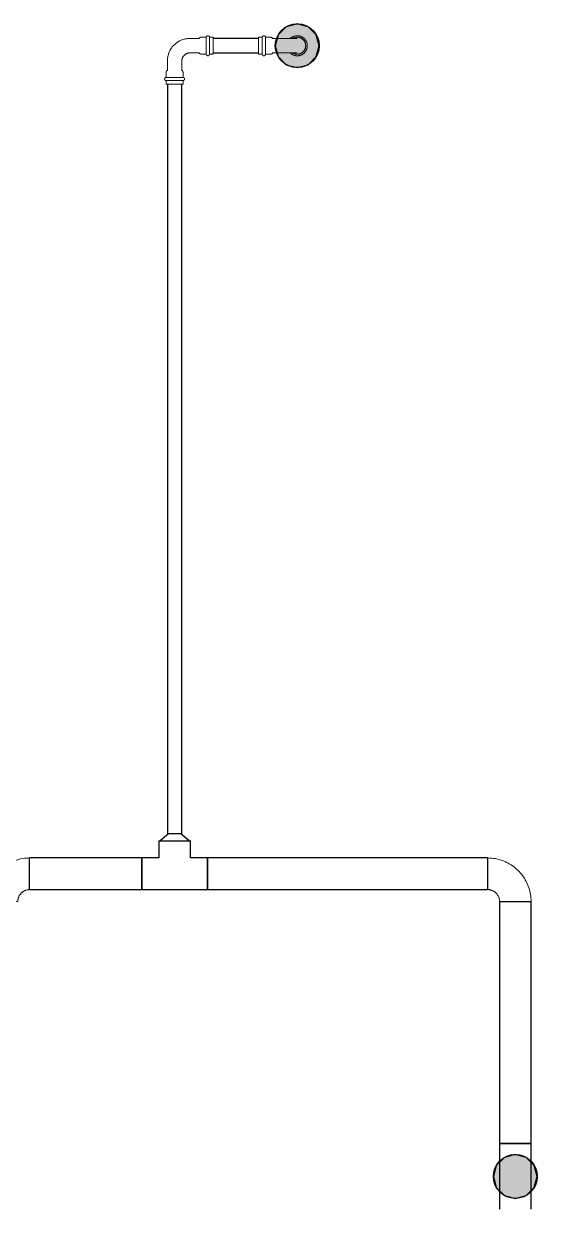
# Model space of a CAD drawing. Header units: inches. Extents: x -3327 to -1, y 8 to 1328.
# Drawn here: x -331 to -284.2, y 712.8 to 820.7 of the extents above; entities that cross this region are included whole.
import ezdxf

# ---------------------------------------------------------------- set-up
doc = ezdxf.new("R2010")
doc.units = ezdxf.units.IN
doc.header["$MEASUREMENT"] = 0
doc.layers.add('P-PIPE', color=3, linetype='Continuous', lineweight=9)
doc.layers.add('X - REF - FP', color=7, linetype='Continuous', true_color=0xb90000)

# ---------------------------------------------------------------- blocks, each defined once
blk = doc.blocks.new('Elbow - Welded - Generic - Standard-1127339-SECOND LEVEL')
at = {"layer": 'P-PIPE'}
for p, q in [((-1.39, 2.52), (-1.25, 2.52)), ((-1.24, 2.52), (-1.02, 2.52)), ((-1.02, 2.52), (-0.72, 2.52)), ((-0.72, 2.52), (-0.37, 2.52)), ((-0.37, 2.52), (0.37, 2.52)), ((0.37, 2.52), (0.72, 2.52)), ((0.72, 2.52), (1.02, 2.52)), ((1.02, 2.52), (1.24, 2.52)), ((1.25, 2.52), (1.39, 2.52)), ((-2.52, 1.25), (-2.52, 1.39)), ((-2.52, 1.02), (-2.52, 1.24)), ((-2.52, 0.72), (-2.52, 1.02)), ((-2.52, 0.37), (-2.52, 0.72)), ((-2.52, -0.37), (-2.52, 0.37)), ((-2.52, -0.72), (-2.52, -0.37)), ((-2.52, -1.02), (-2.52, -0.72)), ((-2.52, -1.24), (-2.52, -1.02)), ((-2.52, -1.39), (-2.52, -1.25))]:
    blk.add_line(p, q, dxfattribs=at)
at = {"layer": 'P-PIPE', "flags": 128}
for points in [[(-2.52, -1.44), (-2.36, -1.43), (-2.2, -1.42), (-2.05, -1.41), (-1.89, -1.39), (-1.73, -1.36), (-1.58, -1.32), (-1.43, -1.28), (-1.28, -1.24), (-1.13, -1.18), (-0.98, -1.12), (-0.83, -1.06), (-0.69, -0.99), (-0.55, -0.91), (-0.42, -0.83), (-0.29, -0.75), (-0.16, -0.65), (-0.03, -0.56), (0.09, -0.45), (0.21, -0.35), (0.32, -0.24), (0.43, -0.12), (0.53, 0), (0.63, 0.12), (0.72, 0.25), (0.81, 0.38), (0.89, 0.52), (0.97, 0.65), (1.04, 0.8), (1.11, 0.94), (1.17, 1.09), (1.22, 1.23), (1.27, 1.39), (1.31, 1.54), (1.35, 1.69), (1.38, 1.85), (1.4, 2), (1.42, 2.16), (1.43, 2.32), (1.44, 2.48), (1.44, 2.52)], [(-1.44, 2.52), (-1.44, 2.48), (-1.44, 2.43), (-1.44, 2.39), (-1.45, 2.35), (-1.46, 2.3), (-1.47, 2.26), (-1.48, 2.22), (-1.49, 2.18), (-1.51, 2.14), (-1.52, 2.1), (-1.54, 2.06), (-1.56, 2.02), (-1.58, 1.98), (-1.6, 1.94), (-1.63, 1.91), (-1.65, 1.87), (-1.68, 1.84), (-1.71, 1.81), (-1.73, 1.77), (-1.77, 1.74), (-1.8, 1.71), (-1.83, 1.69), (-1.86, 1.66), (-1.9, 1.63), (-1.93, 1.61), (-1.97, 1.59), (-2.01, 1.56), (-2.05, 1.55), (-2.09, 1.53), (-2.13, 1.51), (-2.17, 1.5), (-2.21, 1.48), (-2.25, 1.47), (-2.29, 1.46), (-2.34, 1.45), (-2.38, 1.45), (-2.42, 1.44), (-2.46, 1.44), (-2.51, 1.44), (-2.52, 1.44)]]:
    blk.add_lwpolyline(points, dxfattribs=at)
blk = doc.blocks.new('Victaulic-VicPress316-Elbow 90-45deg Style P568_P571 - Standard-V2-SECOND LEVEL')
at = {"layer": 'P-PIPE'}
for p, q in [((-3203.7, 731.1), (-3203.7, 730.2)), ((-3202.39, 730.21), (-3202.39, 731.1)), ((-3203.81, 730.05), (-3203.81, 729.6)), ((-3202.28, 729.6), (-3202.28, 730.05)), ((-3203.05, 729.6), (-3203.81, 729.6)), ((-3203.81, 729.31), (-3203.81, 728.97)), ((-3203.05, 729.31), (-3203.81, 729.31)), ((-3203.81, 728.97), (-3203.05, 728.97)), ((-3202.28, 729.6), (-3203.05, 729.6)), ((-3202.28, 729.31), (-3203.05, 729.31)), ((-3203.05, 728.97), (-3202.28, 728.97)), ((-3202.28, 728.97), (-3202.28, 729.31))]:
    blk.add_line(p, q, dxfattribs=at)
at = {"layer": 'P-PIPE', "flags": 128}
for points in [[(-3203.05, 733.4), (-3203.08, 733.4), (-3203.12, 733.4), (-3203.16, 733.4), (-3203.19, 733.39), (-3203.23, 733.38), (-3203.26, 733.38), (-3203.3, 733.37), (-3203.33, 733.36), (-3203.37, 733.34), (-3203.4, 733.33), (-3203.43, 733.32), (-3203.47, 733.3), (-3203.5, 733.28), (-3203.53, 733.26), (-3203.56, 733.24), (-3203.59, 733.22), (-3203.62, 733.2), (-3203.65, 733.18), (-3203.67, 733.15), (-3203.7, 733.13), (-3203.73, 733.1), (-3203.75, 733.07), (-3203.77, 733.04), (-3203.79, 733.01), (-3203.81, 732.98), (-3203.83, 732.95), (-3203.85, 732.92), (-3203.87, 732.89), (-3203.88, 732.85), (-3203.9, 732.82), (-3203.91, 732.79), (-3203.92, 732.75), (-3203.93, 732.72), (-3203.94, 732.68), (-3203.94, 732.65), (-3203.95, 732.61), (-3203.95, 732.57), (-3203.96, 732.54), (-3203.96, 732.5), (-3203.96, 732.46), (-3203.96, 732.43), (-3203.95, 732.39), (-3203.95, 732.35), (-3203.94, 732.32), (-3203.93, 732.28), (-3203.93, 732.25), (-3203.91, 732.21), (-3203.9, 732.18), (-3203.89, 732.14), (-3203.88, 732.11), (-3203.86, 732.08), (-3203.84, 732.05), (-3203.82, 732.01), (-3203.8, 731.98), (-3203.78, 731.95), (-3203.76, 731.92), (-3203.74, 731.9), (-3203.71, 731.87)], [(-3203.05, 733.26), (-3203.08, 733.26), (-3203.11, 733.25), (-3203.14, 733.25), (-3203.17, 733.25), (-3203.2, 733.24), (-3203.23, 733.23), (-3203.26, 733.23), (-3203.29, 733.22), (-3203.32, 733.21), (-3203.34, 733.2), (-3203.37, 733.18), (-3203.4, 733.17), (-3203.43, 733.16), (-3203.45, 733.14), (-3203.48, 733.12), (-3203.5, 733.1), (-3203.53, 733.09), (-3203.55, 733.07), (-3203.57, 733.05), (-3203.6, 733.02), (-3203.62, 733), (-3203.64, 732.98), (-3203.66, 732.95), (-3203.67, 732.93), (-3203.69, 732.9), (-3203.71, 732.88), (-3203.72, 732.85), (-3203.74, 732.82), (-3203.75, 732.8), (-3203.76, 732.77), (-3203.77, 732.74), (-3203.78, 732.71), (-3203.79, 732.68), (-3203.8, 732.65), (-3203.8, 732.62), (-3203.81, 732.59), (-3203.81, 732.56), (-3203.81, 732.53), (-3203.81, 732.5), (-3203.81, 732.47), (-3203.81, 732.44), (-3203.81, 732.41), (-3203.8, 732.38), (-3203.8, 732.35), (-3203.79, 732.32), (-3203.78, 732.29), (-3203.78, 732.26), (-3203.77, 732.23), (-3203.76, 732.2), (-3203.74, 732.17), (-3203.73, 732.14), (-3203.72, 732.12), (-3203.7, 732.1)], [(-3202.39, 731.86), (-3202.37, 731.88), (-3202.34, 731.91), (-3202.32, 731.94), (-3202.3, 731.97), (-3202.28, 732), (-3202.26, 732.03), (-3202.24, 732.06), (-3202.23, 732.09), (-3202.21, 732.13), (-3202.2, 732.16), (-3202.18, 732.19), (-3202.17, 732.23), (-3202.16, 732.26), (-3202.15, 732.3), (-3202.15, 732.33), (-3202.14, 732.37), (-3202.14, 732.41), (-3202.14, 732.44), (-3202.13, 732.48), (-3202.13, 732.52), (-3202.14, 732.55), (-3202.14, 732.59), (-3202.14, 732.63), (-3202.15, 732.66), (-3202.16, 732.7), (-3202.17, 732.73), (-3202.18, 732.77), (-3202.19, 732.8), (-3202.2, 732.84), (-3202.22, 732.87), (-3202.23, 732.9), (-3202.25, 732.93), (-3202.27, 732.97), (-3202.29, 733), (-3202.31, 733.03), (-3202.33, 733.06), (-3202.35, 733.08), (-3202.38, 733.11), (-3202.4, 733.14), (-3202.43, 733.16), (-3202.46, 733.19), (-3202.49, 733.21), (-3202.51, 733.23), (-3202.55, 733.25), (-3202.58, 733.27), (-3202.61, 733.29), (-3202.64, 733.31), (-3202.67, 733.32), (-3202.71, 733.34), (-3202.74, 733.35), (-3202.78, 733.36), (-3202.81, 733.37), (-3202.85, 733.38), (-3202.88, 733.39), (-3202.92, 733.39), (-3202.95, 733.4), (-3202.99, 733.4), (-3203.03, 733.4), (-3203.05, 733.4)], [(-3202.39, 732.1), (-3202.37, 732.13), (-3202.36, 732.16), (-3202.34, 732.18), (-3202.33, 732.21), (-3202.32, 732.24), (-3202.31, 732.27), (-3202.3, 732.3), (-3202.3, 732.33), (-3202.29, 732.36), (-3202.29, 732.39), (-3202.28, 732.42), (-3202.28, 732.45), (-3202.28, 732.48), (-3202.28, 732.51), (-3202.28, 732.54), (-3202.28, 732.57), (-3202.29, 732.6), (-3202.29, 732.63), (-3202.3, 732.66), (-3202.31, 732.69), (-3202.32, 732.72), (-3202.33, 732.75), (-3202.34, 732.78), (-3202.35, 732.81), (-3202.36, 732.84), (-3202.38, 732.86), (-3202.39, 732.89), (-3202.41, 732.92), (-3202.43, 732.94), (-3202.44, 732.97), (-3202.46, 732.99), (-3202.48, 733.01), (-3202.51, 733.03), (-3202.53, 733.06), (-3202.55, 733.08), (-3202.58, 733.09), (-3202.6, 733.11), (-3202.62, 733.13), (-3202.65, 733.15), (-3202.68, 733.16), (-3202.7, 733.18), (-3202.73, 733.19), (-3202.76, 733.2), (-3202.79, 733.21), (-3202.82, 733.22), (-3202.85, 733.23), (-3202.88, 733.24), (-3202.91, 733.24), (-3202.94, 733.25), (-3202.97, 733.25), (-3203, 733.26), (-3203.03, 733.26), (-3203.05, 733.26)], [(-3203.7, 732.49), (-3203.7, 732.49), (-3203.7, 732.49), (-3203.7, 732.48), (-3203.7, 732.47), (-3203.7, 732.46), (-3203.7, 732.45), (-3203.7, 732.44), (-3203.7, 732.42), (-3203.7, 732.4), (-3203.7, 732.38), (-3203.7, 732.36), (-3203.7, 732.33), (-3203.7, 732.31), (-3203.7, 732.28), (-3203.7, 732.25), (-3203.7, 732.21), (-3203.7, 732.18), (-3203.7, 732.14), (-3203.7, 732.11), (-3203.7, 732.07), (-3203.7, 732.03), (-3203.7, 731.98), (-3203.7, 731.94), (-3203.7, 731.9), (-3203.7, 731.85), (-3203.7, 731.8), (-3203.7, 731.75), (-3203.7, 731.7), (-3203.7, 731.65), (-3203.7, 731.6), (-3203.7, 731.55), (-3203.7, 731.5), (-3203.7, 731.44), (-3203.7, 731.39), (-3203.7, 731.33), (-3203.7, 731.28), (-3203.7, 731.22), (-3203.7, 731.17), (-3203.7, 731.11), (-3203.7, 731.1)], [(-3202.39, 731.1), (-3202.39, 731.15), (-3202.39, 731.21), (-3202.39, 731.26), (-3202.39, 731.32), (-3202.39, 731.37), (-3202.39, 731.43), (-3202.39, 731.48), (-3202.39, 731.54), (-3202.39, 731.59), (-3202.39, 731.64), (-3202.39, 731.69), (-3202.39, 731.74), (-3202.39, 731.79), (-3202.39, 731.84), (-3202.39, 731.88), (-3202.39, 731.93), (-3202.39, 731.97), (-3202.39, 732.02), (-3202.39, 732.06), (-3202.39, 732.1), (-3202.39, 732.13), (-3202.39, 732.17), (-3202.39, 732.21), (-3202.39, 732.24), (-3202.39, 732.27), (-3202.39, 732.3), (-3202.39, 732.33), (-3202.39, 732.35), (-3202.39, 732.37), (-3202.39, 732.4), (-3202.39, 732.41), (-3202.39, 732.43), (-3202.39, 732.45), (-3202.39, 732.46), (-3202.39, 732.47), (-3202.39, 732.48), (-3202.39, 732.48), (-3202.39, 732.49), (-3202.39, 732.49), (-3202.39, 732.49)], [(-3203.81, 730.05), (-3203.81, 730.06), (-3203.81, 730.07), (-3203.81, 730.08), (-3203.81, 730.09), (-3203.81, 730.11), (-3203.8, 730.12), (-3203.8, 730.13), (-3203.8, 730.14), (-3203.8, 730.15), (-3203.79, 730.16), (-3203.79, 730.17), (-3203.78, 730.18), (-3203.78, 730.19), (-3203.77, 730.2), (-3203.76, 730.2), (-3203.76, 730.21), (-3203.75, 730.22), (-3203.74, 730.23), (-3203.74, 730.24), (-3203.73, 730.25), (-3203.72, 730.25), (-3203.71, 730.26), (-3203.71, 730.27), (-3203.7, 730.27)], [(-3202.39, 730.27), (-3202.38, 730.26), (-3202.37, 730.26), (-3202.36, 730.25), (-3202.36, 730.24), (-3202.35, 730.23), (-3202.34, 730.22), (-3202.33, 730.22), (-3202.33, 730.21), (-3202.32, 730.2), (-3202.32, 730.19), (-3202.31, 730.18), (-3202.31, 730.17), (-3202.3, 730.16), (-3202.3, 730.15), (-3202.29, 730.14), (-3202.29, 730.13), (-3202.29, 730.12), (-3202.29, 730.11), (-3202.28, 730.1), (-3202.28, 730.09), (-3202.28, 730.07), (-3202.28, 730.06), (-3202.28, 730.05), (-3202.28, 730.05)], [(-3203.81, 729.31), (-3203.82, 729.31), (-3203.82, 729.31), (-3203.83, 729.31), (-3203.84, 729.31), (-3203.84, 729.31), (-3203.85, 729.31), (-3203.85, 729.31), (-3203.86, 729.32), (-3203.86, 729.32), (-3203.87, 729.32), (-3203.87, 729.32), (-3203.88, 729.32), (-3203.88, 729.33), (-3203.89, 729.33), (-3203.89, 729.33), (-3203.9, 729.34), (-3203.9, 729.34), (-3203.91, 729.34), (-3203.91, 729.35), (-3203.92, 729.35), (-3203.92, 729.36), (-3203.92, 729.36), (-3203.93, 729.37), (-3203.93, 729.37), (-3203.93, 729.38), (-3203.94, 729.38), (-3203.94, 729.39), (-3203.94, 729.39), (-3203.95, 729.4), (-3203.95, 729.4), (-3203.95, 729.41), (-3203.95, 729.41), (-3203.95, 729.42), (-3203.95, 729.42), (-3203.96, 729.43), (-3203.96, 729.44), (-3203.96, 729.44), (-3203.96, 729.45), (-3203.96, 729.45), (-3203.96, 729.46), (-3203.96, 729.46), (-3203.96, 729.47), (-3203.96, 729.48), (-3203.96, 729.48), (-3203.95, 729.49), (-3203.95, 729.49), (-3203.95, 729.5), (-3203.95, 729.5), (-3203.95, 729.51), (-3203.94, 729.51), (-3203.94, 729.52), (-3203.94, 729.52), (-3203.94, 729.53), (-3203.93, 729.53), (-3203.93, 729.54), (-3203.93, 729.54), (-3203.92, 729.55), (-3203.92, 729.55), (-3203.92, 729.56), (-3203.91, 729.56), (-3203.91, 729.57), (-3203.9, 729.57), (-3203.9, 729.57), (-3203.89, 729.58), (-3203.89, 729.58), (-3203.88, 729.58), (-3203.88, 729.58), (-3203.87, 729.59), (-3203.87, 729.59), (-3203.86, 729.59), (-3203.86, 729.59), (-3203.85, 729.59), (-3203.84, 729.6), (-3203.84, 729.6), (-3203.83, 729.6), (-3203.83, 729.6), (-3203.82, 729.6), (-3203.82, 729.6), (-3203.81, 729.6)], [(-3203.05, 729.6), (-3203.08, 729.6), (-3203.11, 729.6), (-3203.14, 729.6), (-3203.17, 729.6), (-3203.2, 729.6), (-3203.23, 729.6), (-3203.26, 729.6), (-3203.29, 729.6), (-3203.32, 729.6), (-3203.34, 729.6), (-3203.37, 729.6), (-3203.4, 729.6), (-3203.43, 729.6), (-3203.45, 729.6), (-3203.48, 729.6), (-3203.5, 729.6), (-3203.53, 729.6), (-3203.55, 729.6), (-3203.57, 729.6), (-3203.6, 729.6), (-3203.62, 729.6), (-3203.64, 729.6), (-3203.66, 729.6), (-3203.67, 729.6), (-3203.69, 729.6), (-3203.71, 729.6), (-3203.72, 729.6), (-3203.74, 729.6), (-3203.75, 729.6), (-3203.76, 729.6), (-3203.77, 729.6), (-3203.78, 729.6), (-3203.79, 729.6), (-3203.8, 729.6), (-3203.8, 729.6), (-3203.81, 729.6), (-3203.81, 729.6), (-3203.81, 729.6), (-3203.81, 729.6), (-3203.81, 729.6)], [(-3203.81, 729.6), (-3203.81, 729.6), (-3203.81, 729.6), (-3203.81, 729.6), (-3203.8, 729.6), (-3203.8, 729.6), (-3203.79, 729.6), (-3203.78, 729.6), (-3203.77, 729.6)], [(-3203.77, 729.31), (-3203.78, 729.31), (-3203.79, 729.31), (-3203.8, 729.31), (-3203.8, 729.31), (-3203.81, 729.31), (-3203.81, 729.31), (-3203.81, 729.31), (-3203.81, 729.31), (-3203.81, 729.31)], [(-3203.81, 729.31), (-3203.81, 729.31), (-3203.81, 729.31), (-3203.81, 729.31), (-3203.8, 729.31), (-3203.8, 729.31), (-3203.79, 729.31), (-3203.78, 729.31), (-3203.77, 729.31), (-3203.76, 729.31), (-3203.75, 729.31), (-3203.74, 729.31), (-3203.73, 729.31), (-3203.71, 729.31), (-3203.7, 729.31), (-3203.68, 729.31), (-3203.66, 729.31), (-3203.64, 729.31), (-3203.62, 729.31), (-3203.6, 729.31), (-3203.58, 729.31), (-3203.56, 729.31), (-3203.53, 729.31), (-3203.51, 729.31), (-3203.49, 729.31), (-3203.46, 729.31), (-3203.43, 729.31), (-3203.41, 729.31), (-3203.38, 729.31), (-3203.35, 729.31), (-3203.32, 729.31), (-3203.29, 729.31), (-3203.27, 729.31), (-3203.24, 729.31), (-3203.21, 729.31), (-3203.18, 729.31), (-3203.15, 729.31), (-3203.12, 729.31), (-3203.08, 729.31), (-3203.05, 729.31), (-3203.05, 729.31)], [(-3202.28, 729.6), (-3202.28, 729.6), (-3202.28, 729.6), (-3202.29, 729.6), (-3202.29, 729.6), (-3202.29, 729.6), (-3202.3, 729.6), (-3202.31, 729.6), (-3202.32, 729.6), (-3202.33, 729.6), (-3202.34, 729.6), (-3202.35, 729.6), (-3202.37, 729.6), (-3202.38, 729.6), (-3202.4, 729.6), (-3202.41, 729.6), (-3202.43, 729.6), (-3202.45, 729.6), (-3202.47, 729.6), (-3202.49, 729.6), (-3202.51, 729.6), (-3202.53, 729.6), (-3202.56, 729.6), (-3202.58, 729.6), (-3202.61, 729.6), (-3202.63, 729.6), (-3202.66, 729.6), (-3202.68, 729.6), (-3202.71, 729.6), (-3202.74, 729.6), (-3202.77, 729.6), (-3202.8, 729.6), (-3202.83, 729.6), (-3202.86, 729.6), (-3202.89, 729.6), (-3202.92, 729.6), (-3202.95, 729.6), (-3202.98, 729.6), (-3203.01, 729.6), (-3203.04, 729.6), (-3203.05, 729.6)], [(-3203.05, 729.31), (-3203.02, 729.31), (-3202.98, 729.31), (-3202.95, 729.31), (-3202.92, 729.31), (-3202.89, 729.31), (-3202.86, 729.31), (-3202.83, 729.31), (-3202.8, 729.31), (-3202.78, 729.31), (-3202.75, 729.31), (-3202.72, 729.31), (-3202.69, 729.31), (-3202.67, 729.31), (-3202.64, 729.31), (-3202.61, 729.31), (-3202.59, 729.31), (-3202.56, 729.31), (-3202.54, 729.31), (-3202.52, 729.31), (-3202.5, 729.31), (-3202.48, 729.31), (-3202.46, 729.31), (-3202.44, 729.31), (-3202.42, 729.31), (-3202.4, 729.31), (-3202.39, 729.31), (-3202.37, 729.31), (-3202.36, 729.31), (-3202.34, 729.31), (-3202.33, 729.31), (-3202.32, 729.31), (-3202.31, 729.31), (-3202.3, 729.31), (-3202.3, 729.31), (-3202.29, 729.31), (-3202.29, 729.31), (-3202.28, 729.31), (-3202.28, 729.31), (-3202.28, 729.31), (-3202.28, 729.31)], [(-3202.32, 729.6), (-3202.31, 729.6), (-3202.3, 729.6), (-3202.3, 729.6), (-3202.29, 729.6), (-3202.29, 729.6), (-3202.28, 729.6), (-3202.28, 729.6), (-3202.28, 729.6), (-3202.28, 729.6)], [(-3202.28, 729.31), (-3202.28, 729.31), (-3202.28, 729.31), (-3202.29, 729.31), (-3202.29, 729.31), (-3202.29, 729.31), (-3202.3, 729.31), (-3202.31, 729.31), (-3202.32, 729.31)], [(-3202.28, 729.6), (-3202.27, 729.6), (-3202.27, 729.6), (-3202.26, 729.6), (-3202.26, 729.6), (-3202.25, 729.6), (-3202.24, 729.6), (-3202.24, 729.59), (-3202.23, 729.59), (-3202.23, 729.59), (-3202.22, 729.59), (-3202.22, 729.59), (-3202.21, 729.58), (-3202.21, 729.58), (-3202.2, 729.58), (-3202.2, 729.57), (-3202.19, 729.57), (-3202.19, 729.57), (-3202.18, 729.56), (-3202.18, 729.56), (-3202.18, 729.56), (-3202.17, 729.55), (-3202.17, 729.55), (-3202.16, 729.54), (-3202.16, 729.54), (-3202.16, 729.53), (-3202.15, 729.53), (-3202.15, 729.52), (-3202.15, 729.52), (-3202.15, 729.51), (-3202.14, 729.51), (-3202.14, 729.5), (-3202.14, 729.5), (-3202.14, 729.49), (-3202.14, 729.48), (-3202.14, 729.48), (-3202.14, 729.47), (-3202.13, 729.47), (-3202.13, 729.46), (-3202.13, 729.46), (-3202.13, 729.45), (-3202.13, 729.44), (-3202.13, 729.44), (-3202.14, 729.43), (-3202.14, 729.43), (-3202.14, 729.42), (-3202.14, 729.42), (-3202.14, 729.41), (-3202.14, 729.4), (-3202.14, 729.4), (-3202.15, 729.39), (-3202.15, 729.39), (-3202.15, 729.38), (-3202.16, 729.38), (-3202.16, 729.37), (-3202.16, 729.37), (-3202.17, 729.36), (-3202.17, 729.36), (-3202.17, 729.35), (-3202.18, 729.35), (-3202.18, 729.35), (-3202.19, 729.34), (-3202.19, 729.34), (-3202.19, 729.34), (-3202.2, 729.33), (-3202.2, 729.33), (-3202.21, 729.33), (-3202.21, 729.32), (-3202.22, 729.32), (-3202.23, 729.32), (-3202.23, 729.32), (-3202.24, 729.32), (-3202.24, 729.31), (-3202.25, 729.31), (-3202.25, 729.31), (-3202.26, 729.31), (-3202.26, 729.31), (-3202.27, 729.31), (-3202.28, 729.31), (-3202.28, 729.31)]]:
    blk.add_lwpolyline(points, dxfattribs=at)
blk = doc.blocks.new('Victaulic-VicPress316-Elbow 90-45deg Style P568_P571 - Standard-V1-SECOND LEVEL')
at = {"layer": 'P-PIPE'}
for p, q in [((-0.77, 3.52), (-0.77, 3.18)), ((0.77, 3.52), (-0.77, 3.52)), ((0.77, 3.18), (0.77, 3.52)), ((-0.77, 3.18), (0.77, 3.18)), ((-0.77, 2.89), (-0.77, 2.44)), ((-0.77, 2.89), (0.77, 2.89)), ((-0.66, 2.28), (-0.66, 1.39)), ((0.66, 1.39), (0.66, 2.28)), ((0.77, 2.44), (0.77, 2.89)), ((-3.18, 0.77), (-3.52, 0.77)), ((-3.52, 0.77), (-3.52, -0.77)), ((-3.18, -0.77), (-3.18, 0.77)), ((-2.44, 0.77), (-2.89, 0.77)), ((-2.89, -0.77), (-2.89, 0.77)), ((-1.39, 0.66), (-2.28, 0.66)), ((-3.52, -0.77), (-3.18, -0.77)), ((-2.89, -0.77), (-2.44, -0.77)), ((-2.28, -0.66), (-1.39, -0.66))]:
    blk.add_line(p, q, dxfattribs=at)
at = {"layer": 'P-PIPE', "flags": 128}
for points in [[(-0.77, 2.89), (-0.77, 2.89), (-0.78, 2.89), (-0.78, 2.89), (-0.79, 2.89), (-0.8, 2.89), (-0.8, 2.89), (-0.81, 2.9), (-0.81, 2.9), (-0.82, 2.9), (-0.82, 2.9), (-0.83, 2.9), (-0.83, 2.91), (-0.84, 2.91), (-0.84, 2.91), (-0.85, 2.92), (-0.85, 2.92), (-0.86, 2.92), (-0.86, 2.93), (-0.87, 2.93), (-0.87, 2.93), (-0.87, 2.94), (-0.88, 2.94), (-0.88, 2.95), (-0.89, 2.95), (-0.89, 2.96), (-0.89, 2.96), (-0.89, 2.97), (-0.9, 2.97), (-0.9, 2.98), (-0.9, 2.98), (-0.9, 2.99), (-0.91, 2.99), (-0.91, 3), (-0.91, 3.01), (-0.91, 3.01), (-0.91, 3.02), (-0.91, 3.02), (-0.91, 3.03), (-0.91, 3.03), (-0.91, 3.04), (-0.91, 3.05), (-0.91, 3.05), (-0.91, 3.06), (-0.91, 3.06), (-0.91, 3.07), (-0.91, 3.07), (-0.91, 3.08), (-0.9, 3.09), (-0.9, 3.09), (-0.9, 3.1), (-0.9, 3.1), (-0.89, 3.11), (-0.89, 3.11), (-0.89, 3.12), (-0.88, 3.12), (-0.88, 3.13), (-0.88, 3.13), (-0.87, 3.14), (-0.87, 3.14), (-0.86, 3.14), (-0.86, 3.15), (-0.86, 3.15), (-0.85, 3.15), (-0.85, 3.16), (-0.84, 3.16), (-0.84, 3.16), (-0.83, 3.17), (-0.83, 3.17), (-0.82, 3.17), (-0.82, 3.17), (-0.81, 3.17), (-0.8, 3.18), (-0.8, 3.18), (-0.79, 3.18), (-0.79, 3.18), (-0.78, 3.18), (-0.78, 3.18), (-0.77, 3.18), (-0.77, 3.18)], [(0.77, 3.18), (0.77, 3.18), (0.76, 3.18), (0.76, 3.18), (0.76, 3.18), (0.75, 3.18), (0.74, 3.18), (0.74, 3.18), (0.73, 3.18), (0.72, 3.18), (0.71, 3.18), (0.69, 3.18), (0.68, 3.18), (0.67, 3.18), (0.65, 3.18), (0.63, 3.18), (0.61, 3.18), (0.6, 3.18), (0.58, 3.18), (0.56, 3.18), (0.53, 3.18), (0.51, 3.18), (0.49, 3.18), (0.46, 3.18), (0.44, 3.18), (0.41, 3.18), (0.39, 3.18), (0.36, 3.18), (0.33, 3.18), (0.31, 3.18), (0.28, 3.18), (0.25, 3.18), (0.22, 3.18), (0.19, 3.18), (0.16, 3.18), (0.13, 3.18), (0.1, 3.18), (0.07, 3.18), (0.04, 3.18), (0.01, 3.18), (-0.02, 3.18), (-0.05, 3.18), (-0.08, 3.18), (-0.11, 3.18), (-0.14, 3.18), (-0.17, 3.18), (-0.2, 3.18), (-0.23, 3.18), (-0.26, 3.18), (-0.29, 3.18), (-0.32, 3.18), (-0.35, 3.18), (-0.37, 3.18), (-0.4, 3.18), (-0.43, 3.18), (-0.45, 3.18), (-0.48, 3.18), (-0.5, 3.18), (-0.52, 3.18), (-0.54, 3.18), (-0.57, 3.18), (-0.59, 3.18), (-0.6, 3.18), (-0.62, 3.18), (-0.64, 3.18), (-0.66, 3.18), (-0.67, 3.18), (-0.69, 3.18), (-0.7, 3.18), (-0.71, 3.18), (-0.72, 3.18), (-0.73, 3.18), (-0.74, 3.18), (-0.75, 3.18), (-0.75, 3.18), (-0.76, 3.18), (-0.76, 3.18), (-0.77, 3.18), (-0.77, 3.18), (-0.77, 3.18)], [(-0.77, 3.18), (-0.77, 3.18), (-0.76, 3.18), (-0.76, 3.18), (-0.76, 3.18), (-0.75, 3.18), (-0.74, 3.18), (-0.74, 3.18), (-0.73, 3.18)], [(-0.77, 2.89), (-0.77, 2.89), (-0.76, 2.89), (-0.76, 2.89), (-0.76, 2.89), (-0.75, 2.89), (-0.74, 2.89), (-0.74, 2.89), (-0.73, 2.89), (-0.72, 2.89), (-0.71, 2.89), (-0.69, 2.89), (-0.68, 2.89), (-0.67, 2.89), (-0.65, 2.89), (-0.63, 2.89), (-0.61, 2.89), (-0.6, 2.89), (-0.58, 2.89), (-0.56, 2.89), (-0.53, 2.89), (-0.51, 2.89), (-0.49, 2.89), (-0.46, 2.89), (-0.44, 2.89), (-0.41, 2.89), (-0.39, 2.89), (-0.36, 2.89), (-0.33, 2.89), (-0.31, 2.89), (-0.28, 2.89), (-0.25, 2.89), (-0.22, 2.89), (-0.19, 2.89), (-0.16, 2.89), (-0.13, 2.89), (-0.1, 2.89), (-0.07, 2.89), (-0.04, 2.89), (-0.01, 2.89), (0.02, 2.89), (0.05, 2.89), (0.08, 2.89), (0.11, 2.89), (0.14, 2.89), (0.17, 2.89), (0.2, 2.89), (0.23, 2.89), (0.26, 2.89), (0.29, 2.89), (0.32, 2.89), (0.35, 2.89), (0.37, 2.89), (0.4, 2.89), (0.43, 2.89), (0.45, 2.89), (0.48, 2.89), (0.5, 2.89), (0.52, 2.89), (0.54, 2.89), (0.57, 2.89), (0.59, 2.89), (0.6, 2.89), (0.62, 2.89), (0.64, 2.89), (0.66, 2.89), (0.67, 2.89), (0.69, 2.89), (0.7, 2.89), (0.71, 2.89), (0.72, 2.89), (0.73, 2.89), (0.74, 2.89), (0.75, 2.89), (0.75, 2.89), (0.76, 2.89), (0.76, 2.89), (0.77, 2.89), (0.77, 2.89), (0.77, 2.89)], [(-0.72, 2.89), (-0.73, 2.89), (-0.74, 2.89), (-0.75, 2.89), (-0.75, 2.89), (-0.76, 2.89), (-0.76, 2.89), (-0.77, 2.89), (-0.77, 2.89), (-0.77, 2.89)], [(-0.66, 2.22), (-0.67, 2.23), (-0.67, 2.23), (-0.68, 2.24), (-0.69, 2.25), (-0.7, 2.26), (-0.7, 2.27), (-0.71, 2.27), (-0.72, 2.28), (-0.72, 2.29), (-0.73, 2.3), (-0.73, 2.31), (-0.74, 2.32), (-0.74, 2.33), (-0.75, 2.34), (-0.75, 2.35), (-0.76, 2.36), (-0.76, 2.37), (-0.76, 2.38), (-0.76, 2.39), (-0.76, 2.4), (-0.77, 2.42), (-0.77, 2.43), (-0.77, 2.44), (-0.77, 2.44)], [(0.77, 2.44), (0.77, 2.43), (0.77, 2.42), (0.76, 2.41), (0.76, 2.4), (0.76, 2.38), (0.76, 2.37), (0.76, 2.36), (0.75, 2.35), (0.75, 2.34), (0.74, 2.33), (0.74, 2.32), (0.74, 2.31), (0.73, 2.3), (0.72, 2.29), (0.72, 2.29), (0.71, 2.28), (0.71, 2.27), (0.7, 2.26), (0.69, 2.25), (0.68, 2.24), (0.68, 2.24), (0.67, 2.23), (0.66, 2.22), (0.66, 2.22)], [(0.72, 3.18), (0.73, 3.18), (0.74, 3.18), (0.75, 3.18), (0.75, 3.18), (0.76, 3.18), (0.76, 3.18), (0.77, 3.18), (0.77, 3.18), (0.77, 3.18)], [(0.77, 2.89), (0.77, 2.89), (0.76, 2.89), (0.76, 2.89), (0.76, 2.89), (0.75, 2.89), (0.74, 2.89), (0.74, 2.89), (0.73, 2.89)], [(0.77, 3.18), (0.77, 3.18), (0.78, 3.18), (0.78, 3.18), (0.79, 3.18), (0.8, 3.18), (0.8, 3.18), (0.81, 3.18), (0.81, 3.17), (0.82, 3.17), (0.82, 3.17), (0.83, 3.17), (0.83, 3.17), (0.84, 3.16), (0.84, 3.16), (0.85, 3.16), (0.85, 3.15), (0.86, 3.15), (0.86, 3.15), (0.87, 3.14), (0.87, 3.14), (0.87, 3.13), (0.88, 3.13), (0.88, 3.12), (0.89, 3.12), (0.89, 3.11), (0.89, 3.11), (0.89, 3.1), (0.9, 3.1), (0.9, 3.09), (0.9, 3.09), (0.9, 3.08), (0.91, 3.08), (0.91, 3.07), (0.91, 3.07), (0.91, 3.06), (0.91, 3.05), (0.91, 3.05), (0.91, 3.04), (0.91, 3.04), (0.91, 3.03), (0.91, 3.03), (0.91, 3.02), (0.91, 3.01), (0.91, 3.01), (0.91, 3), (0.91, 3), (0.91, 2.99), (0.9, 2.99), (0.9, 2.98), (0.9, 2.98), (0.9, 2.97), (0.89, 2.97), (0.89, 2.96), (0.89, 2.96), (0.88, 2.95), (0.88, 2.95), (0.88, 2.94), (0.87, 2.94), (0.87, 2.93), (0.86, 2.93), (0.86, 2.92), (0.86, 2.92), (0.85, 2.92), (0.85, 2.91), (0.84, 2.91), (0.84, 2.91), (0.83, 2.91), (0.83, 2.9), (0.82, 2.9), (0.82, 2.9), (0.81, 2.9), (0.8, 2.9), (0.8, 2.89), (0.79, 2.89), (0.79, 2.89), (0.78, 2.89), (0.78, 2.89), (0.77, 2.89), (0.77, 2.89)], [(-0.66, 1.39), (-0.66, 1.36), (-0.66, 1.33), (-0.66, 1.3), (-0.67, 1.28), (-0.67, 1.25), (-0.68, 1.22), (-0.69, 1.19), (-0.69, 1.16), (-0.7, 1.13), (-0.72, 1.11), (-0.73, 1.08), (-0.74, 1.05), (-0.75, 1.03), (-0.77, 1), (-0.79, 0.98), (-0.8, 0.95), (-0.82, 0.93), (-0.84, 0.91), (-0.86, 0.89), (-0.88, 0.87), (-0.9, 0.85), (-0.92, 0.83), (-0.95, 0.81), (-0.97, 0.79), (-1, 0.77), (-1.02, 0.76), (-1.05, 0.74), (-1.07, 0.73), (-1.1, 0.72), (-1.13, 0.71), (-1.15, 0.7), (-1.18, 0.69), (-1.21, 0.68), (-1.24, 0.67), (-1.27, 0.67), (-1.3, 0.66), (-1.33, 0.66), (-1.36, 0.66), (-1.39, 0.66), (-1.39, 0.66)], [(-1.39, -0.66), (-1.31, -0.66), (-1.23, -0.65), (-1.15, -0.64), (-1.07, -0.63), (-0.99, -0.62), (-0.91, -0.6), (-0.83, -0.58), (-0.75, -0.55), (-0.67, -0.53), (-0.59, -0.5), (-0.52, -0.46), (-0.45, -0.43), (-0.37, -0.39), (-0.3, -0.34), (-0.24, -0.3), (-0.17, -0.25), (-0.1, -0.2), (-0.04, -0.15), (0.02, -0.09), (0.08, -0.04), (0.13, 0.02), (0.19, 0.09), (0.24, 0.15), (0.29, 0.22), (0.33, 0.29), (0.38, 0.35), (0.42, 0.43), (0.45, 0.5), (0.49, 0.57), (0.52, 0.65), (0.55, 0.73), (0.57, 0.81), (0.59, 0.88), (0.61, 0.96), (0.63, 1.04), (0.64, 1.13), (0.65, 1.21), (0.65, 1.29), (0.66, 1.37), (0.66, 1.39)], [(-3.18, 0.77), (-3.18, 0.77), (-3.18, 0.78), (-3.18, 0.78), (-3.18, 0.79), (-3.18, 0.8), (-3.18, 0.8), (-3.18, 0.81), (-3.17, 0.81), (-3.17, 0.82), (-3.17, 0.82), (-3.17, 0.83), (-3.17, 0.83), (-3.16, 0.84), (-3.16, 0.84), (-3.16, 0.85), (-3.15, 0.85), (-3.15, 0.86), (-3.15, 0.86), (-3.14, 0.87), (-3.14, 0.87), (-3.13, 0.87), (-3.13, 0.88), (-3.12, 0.88), (-3.12, 0.89), (-3.11, 0.89), (-3.11, 0.89), (-3.1, 0.89), (-3.1, 0.9), (-3.09, 0.9), (-3.09, 0.9), (-3.08, 0.9), (-3.08, 0.91), (-3.07, 0.91), (-3.07, 0.91), (-3.06, 0.91), (-3.05, 0.91), (-3.05, 0.91), (-3.04, 0.91), (-3.04, 0.91), (-3.03, 0.91), (-3.03, 0.91), (-3.02, 0.91), (-3.01, 0.91), (-3.01, 0.91), (-3, 0.91), (-3, 0.91), (-2.99, 0.91), (-2.99, 0.9), (-2.98, 0.9), (-2.98, 0.9), (-2.97, 0.9), (-2.97, 0.89), (-2.96, 0.89), (-2.96, 0.89), (-2.95, 0.88), (-2.95, 0.88), (-2.94, 0.88), (-2.94, 0.87), (-2.93, 0.87), (-2.93, 0.86), (-2.92, 0.86), (-2.92, 0.86), (-2.92, 0.85), (-2.91, 0.85), (-2.91, 0.84), (-2.91, 0.84), (-2.91, 0.83), (-2.9, 0.83), (-2.9, 0.82), (-2.9, 0.82), (-2.9, 0.81), (-2.9, 0.8), (-2.89, 0.8), (-2.89, 0.79), (-2.89, 0.79), (-2.89, 0.78), (-2.89, 0.78), (-2.89, 0.77), (-2.89, 0.77)], [(-3.18, 0.77), (-3.18, 0.77), (-3.18, 0.76), (-3.18, 0.76), (-3.18, 0.76), (-3.18, 0.75), (-3.18, 0.74), (-3.18, 0.74), (-3.18, 0.73), (-3.18, 0.72), (-3.18, 0.71), (-3.18, 0.69), (-3.18, 0.68), (-3.18, 0.67), (-3.18, 0.65), (-3.18, 0.63), (-3.18, 0.61), (-3.18, 0.6), (-3.18, 0.58), (-3.18, 0.56), (-3.18, 0.53), (-3.18, 0.51), (-3.18, 0.49), (-3.18, 0.46), (-3.18, 0.44), (-3.18, 0.41), (-3.18, 0.39), (-3.18, 0.36), (-3.18, 0.33), (-3.18, 0.31), (-3.18, 0.28), (-3.18, 0.25), (-3.18, 0.22), (-3.18, 0.19), (-3.18, 0.16), (-3.18, 0.13), (-3.18, 0.1), (-3.18, 0.07), (-3.18, 0.04), (-3.18, 0.01), (-3.18, -0.02), (-3.18, -0.05), (-3.18, -0.08), (-3.18, -0.11), (-3.18, -0.14), (-3.18, -0.17), (-3.18, -0.2), (-3.18, -0.23), (-3.18, -0.26), (-3.18, -0.29), (-3.18, -0.32), (-3.18, -0.35), (-3.18, -0.37), (-3.18, -0.4), (-3.18, -0.43), (-3.18, -0.45), (-3.18, -0.48), (-3.18, -0.5), (-3.18, -0.52), (-3.18, -0.54), (-3.18, -0.57), (-3.18, -0.59), (-3.18, -0.6), (-3.18, -0.62), (-3.18, -0.64), (-3.18, -0.66), (-3.18, -0.67), (-3.18, -0.69), (-3.18, -0.7), (-3.18, -0.71), (-3.18, -0.72), (-3.18, -0.73), (-3.18, -0.74), (-3.18, -0.75), (-3.18, -0.75), (-3.18, -0.76), (-3.18, -0.76), (-3.18, -0.77), (-3.18, -0.77), (-3.18, -0.77)], [(-3.18, 0.72), (-3.18, 0.73), (-3.18, 0.74), (-3.18, 0.75), (-3.18, 0.75), (-3.18, 0.76), (-3.18, 0.76), (-3.18, 0.77), (-3.18, 0.77), (-3.18, 0.77)], [(-2.89, -0.77), (-2.89, -0.77), (-2.89, -0.76), (-2.89, -0.76), (-2.89, -0.76), (-2.89, -0.75), (-2.89, -0.74), (-2.89, -0.74), (-2.89, -0.73), (-2.89, -0.72), (-2.89, -0.71), (-2.89, -0.69), (-2.89, -0.68), (-2.89, -0.67), (-2.89, -0.65), (-2.89, -0.63), (-2.89, -0.61), (-2.89, -0.6), (-2.89, -0.58), (-2.89, -0.56), (-2.89, -0.53), (-2.89, -0.51), (-2.89, -0.49), (-2.89, -0.46), (-2.89, -0.44), (-2.89, -0.41), (-2.89, -0.39), (-2.89, -0.36), (-2.89, -0.33), (-2.89, -0.31), (-2.89, -0.28), (-2.89, -0.25), (-2.89, -0.22), (-2.89, -0.19), (-2.89, -0.16), (-2.89, -0.13), (-2.89, -0.1), (-2.89, -0.07), (-2.89, -0.04), (-2.89, -0.01), (-2.89, 0.02), (-2.89, 0.05), (-2.89, 0.08), (-2.89, 0.11), (-2.89, 0.14), (-2.89, 0.17), (-2.89, 0.2), (-2.89, 0.23), (-2.89, 0.26), (-2.89, 0.29), (-2.89, 0.32), (-2.89, 0.35), (-2.89, 0.37), (-2.89, 0.4), (-2.89, 0.43), (-2.89, 0.45), (-2.89, 0.48), (-2.89, 0.5), (-2.89, 0.52), (-2.89, 0.54), (-2.89, 0.57), (-2.89, 0.59), (-2.89, 0.6), (-2.89, 0.62), (-2.89, 0.64), (-2.89, 0.66), (-2.89, 0.67), (-2.89, 0.69), (-2.89, 0.7), (-2.89, 0.71), (-2.89, 0.72), (-2.89, 0.73), (-2.89, 0.74), (-2.89, 0.75), (-2.89, 0.75), (-2.89, 0.76), (-2.89, 0.76), (-2.89, 0.77), (-2.89, 0.77), (-2.89, 0.77)], [(-2.89, 0.77), (-2.89, 0.77), (-2.89, 0.76), (-2.89, 0.76), (-2.89, 0.76), (-2.89, 0.75), (-2.89, 0.74), (-2.89, 0.74), (-2.89, 0.73)], [(-2.44, 0.77), (-2.43, 0.77), (-2.42, 0.77), (-2.41, 0.76), (-2.4, 0.76), (-2.38, 0.76), (-2.37, 0.76), (-2.36, 0.76), (-2.35, 0.75), (-2.34, 0.75), (-2.33, 0.74), (-2.32, 0.74), (-2.31, 0.74), (-2.3, 0.73), (-2.29, 0.72), (-2.29, 0.72), (-2.28, 0.71), (-2.27, 0.71), (-2.26, 0.7), (-2.25, 0.69), (-2.24, 0.68), (-2.24, 0.68), (-2.23, 0.67), (-2.22, 0.66), (-2.22, 0.66)], [(-3.18, -0.77), (-3.18, -0.77), (-3.18, -0.76), (-3.18, -0.76), (-3.18, -0.76), (-3.18, -0.75), (-3.18, -0.74), (-3.18, -0.74), (-3.18, -0.73)], [(-2.89, -0.77), (-2.89, -0.77), (-2.89, -0.78), (-2.89, -0.78), (-2.89, -0.79), (-2.89, -0.8), (-2.89, -0.8), (-2.9, -0.81), (-2.9, -0.81), (-2.9, -0.82), (-2.9, -0.82), (-2.9, -0.83), (-2.91, -0.83), (-2.91, -0.84), (-2.91, -0.84), (-2.92, -0.85), (-2.92, -0.85), (-2.92, -0.86), (-2.93, -0.86), (-2.93, -0.87), (-2.93, -0.87), (-2.94, -0.87), (-2.94, -0.88), (-2.95, -0.88), (-2.95, -0.89), (-2.96, -0.89), (-2.96, -0.89), (-2.97, -0.89), (-2.97, -0.9), (-2.98, -0.9), (-2.98, -0.9), (-2.99, -0.9), (-2.99, -0.91), (-3, -0.91), (-3.01, -0.91), (-3.01, -0.91), (-3.02, -0.91), (-3.02, -0.91), (-3.03, -0.91), (-3.03, -0.91), (-3.04, -0.91), (-3.05, -0.91), (-3.05, -0.91), (-3.06, -0.91), (-3.06, -0.91), (-3.07, -0.91), (-3.07, -0.91), (-3.08, -0.91), (-3.09, -0.9), (-3.09, -0.9), (-3.1, -0.9), (-3.1, -0.9), (-3.11, -0.89), (-3.11, -0.89), (-3.12, -0.89), (-3.12, -0.88), (-3.13, -0.88), (-3.13, -0.88), (-3.14, -0.87), (-3.14, -0.87), (-3.14, -0.86), (-3.15, -0.86), (-3.15, -0.86), (-3.15, -0.85), (-3.16, -0.85), (-3.16, -0.84), (-3.16, -0.84), (-3.17, -0.83), (-3.17, -0.83), (-3.17, -0.82), (-3.17, -0.82), (-3.17, -0.81), (-3.18, -0.8), (-3.18, -0.8), (-3.18, -0.79), (-3.18, -0.79), (-3.18, -0.78), (-3.18, -0.78), (-3.18, -0.77), (-3.18, -0.77)], [(-2.89, -0.72), (-2.89, -0.73), (-2.89, -0.74), (-2.89, -0.75), (-2.89, -0.75), (-2.89, -0.76), (-2.89, -0.76), (-2.89, -0.77), (-2.89, -0.77), (-2.89, -0.77)], [(-2.22, -0.66), (-2.23, -0.67), (-2.23, -0.67), (-2.24, -0.68), (-2.25, -0.69), (-2.26, -0.7), (-2.27, -0.7), (-2.27, -0.71), (-2.28, -0.72), (-2.29, -0.72), (-2.3, -0.73), (-2.31, -0.73), (-2.32, -0.74), (-2.33, -0.74), (-2.34, -0.75), (-2.35, -0.75), (-2.36, -0.76), (-2.37, -0.76), (-2.38, -0.76), (-2.39, -0.76), (-2.4, -0.76), (-2.42, -0.77), (-2.43, -0.77), (-2.44, -0.77), (-2.44, -0.77)]]:
    blk.add_lwpolyline(points, dxfattribs=at)

msp = doc.modelspace()

# ---------------------------------------------------------------- hatches: boundary and pattern name
at = {"layer": 'X - REF - FP'}
for points in [[(-306.11, 816.71), (-305.11, 816.98), (-304.38, 817.71), (-304.11, 818.71), (-304.38, 819.71), (-305.11, 820.44), (-306.11, 820.71), (-307.11, 820.44), (-307.84, 819.71), (-308.11, 818.71), (-307.84, 817.71), (-307.11, 816.98)], [(-286.25, 713.74), (-285.25, 714.01), (-284.52, 714.74), (-284.25, 715.74), (-284.52, 716.74), (-285.25, 717.47), (-286.25, 717.74), (-287.25, 717.47), (-287.98, 716.74), (-288.25, 715.74), (-287.98, 714.74), (-287.25, 714.01)]]:
    msp.add_hatch(color=256, dxfattribs=at).paths.add_polyline_path(points, flags=0)
h = msp.add_hatch(color=256, dxfattribs=at)
edge = h.paths.add_edge_path(flags=0)
edge.add_arc((-306.11, 818.71), 2, 0, 360)
h = msp.add_hatch(color=256, dxfattribs=at)
edge = h.paths.add_edge_path(flags=0)
edge.add_arc((-286.25, 715.74), 2, 0, 360)

# ---------------------------------------------------------------- linework, layer by layer
for p, q in [((-306.11, 820.71), (-307.11, 820.44)), ((-305.11, 820.44), (-306.11, 820.71)), ((-307.84, 819.71), (-308.11, 818.71)), ((-307.11, 820.44), (-307.84, 819.71)), ((-304.38, 819.71), (-305.11, 820.44)), ((-304.11, 818.71), (-304.38, 819.71)), ((-309.63, 819.37), (-313.76, 819.37)), ((-308.11, 818.71), (-307.84, 817.71)), ((-304.38, 817.71), (-304.11, 818.71)), ((-313.76, 818.05), (-309.63, 818.05)), ((-307.84, 817.71), (-307.11, 816.98)), ((-305.11, 816.98), (-304.38, 817.71)), ((-307.11, 816.98), (-306.11, 816.71)), ((-306.11, 816.71), (-305.11, 816.98)), ((-317.93, 815.19), (-317.93, 746.95)), ((-316.62, 746.95), (-316.62, 815.19)), ((-318.71, 746.29), (-318.71, 744.74)), ((-318.71, 746.29), (-315.84, 746.29)), ((-317.84, 746.95), (-318.59, 746.29)), ((-316.62, 746.95), (-317.93, 746.95)), ((-315.96, 746.29), (-316.71, 746.95)), ((-315.84, 744.74), (-315.84, 746.29)), ((-320.27, 744.74), (-330.48, 744.74)), ((-330.48, 741.91), (-330.48, 744.74)), ((-318.71, 744.74), (-320.27, 744.74)), ((-320.27, 744.74), (-320.27, 744.02)), ((-320.27, 744.55), (-320.27, 744.69)), ((-320.27, 744.32), (-320.27, 744.55)), ((-320.27, 744.02), (-320.27, 744.32)), ((-320.27, 743.67), (-320.27, 744.02)), ((-320.27, 744.02), (-320.27, 741.87)), ((-314.28, 744.74), (-315.84, 744.74)), ((-288.77, 744.74), (-314.28, 744.74)), ((-314.28, 744.02), (-314.28, 744.74)), ((-314.28, 744.69), (-314.28, 744.55)), ((-314.28, 744.55), (-314.28, 744.32)), ((-314.28, 744.32), (-314.28, 744.02)), ((-314.28, 741.87), (-314.28, 744.02)), ((-314.28, 744.02), (-314.28, 743.67)), ((-288.77, 744.74), (-288.77, 741.91)), ((-320.27, 742.93), (-320.27, 743.67)), ((-320.27, 742.58), (-320.27, 742.93)), ((-314.28, 743.67), (-314.28, 742.93)), ((-314.28, 742.93), (-314.28, 742.58)), ((-330.48, 741.87), (-330.48, 741.91)), ((-330.48, 741.87), (-320.27, 741.87)), ((-320.27, 742.29), (-320.27, 742.58)), ((-320.27, 742.06), (-320.27, 742.29)), ((-320.27, 741.91), (-320.27, 742.06)), ((-320.27, 741.87), (-314.28, 741.87)), ((-314.28, 742.58), (-314.28, 742.29)), ((-314.28, 742.29), (-314.28, 742.06)), ((-314.28, 742.06), (-314.28, 741.91)), ((-314.28, 741.87), (-288.77, 741.87)), ((-288.77, 741.91), (-288.77, 741.87)), ((-287.69, 740.78), (-287.69, 718.73)), ((-287.69, 740.78), (-287.64, 740.78)), ((-287.64, 740.78), (-284.81, 740.78)), ((-284.81, 718.73), (-284.81, 740.78)), ((-284.81, 718.73), (-287.69, 718.73)), ((-287.69, 718.73), (-287.69, 712.75)), ((-287.64, 718.73), (-287.5, 718.73)), ((-287.49, 718.73), (-287.27, 718.73)), ((-287.27, 718.73), (-286.97, 718.73)), ((-286.97, 718.73), (-286.62, 718.73)), ((-286.62, 718.73), (-286.25, 718.73)), ((-286.25, 718.73), (-285.88, 718.73)), ((-285.88, 718.73), (-285.53, 718.73)), ((-285.53, 718.73), (-285.23, 718.73)), ((-285.23, 718.73), (-285.01, 718.73)), ((-285, 718.73), (-284.86, 718.73)), ((-284.81, 712.75), (-284.81, 718.73)), ((-287.25, 717.47), (-287.98, 716.74)), ((-286.25, 717.74), (-287.25, 717.47)), ((-285.25, 717.47), (-286.25, 717.74)), ((-284.52, 716.74), (-285.25, 717.47)), ((-287.98, 716.74), (-288.25, 715.74)), ((-284.25, 715.74), (-284.52, 716.74)), ((-288.25, 715.74), (-287.98, 714.74)), ((-287.98, 714.74), (-287.25, 714.01)), ((-285.25, 714.01), (-284.52, 714.74)), ((-284.52, 714.74), (-284.25, 715.74)), ((-287.25, 714.01), (-286.25, 713.74)), ((-286.25, 713.74), (-285.25, 714.01))]:
    msp.add_line(p, q, dxfattribs=at)
for centre in [(-306.11, 818.71), (-286.25, 715.74)]:
    msp.add_circle(centre, 2, dxfattribs=at)

# ---------------------------------------------------------------- block references
for name, p, rotation in [('Victaulic-VicPress316-Elbow 90-45deg Style P568_P571 - Standard-V1-SECOND LEVEL', (-317.28, 818.71), 180), ('Victaulic-VicPress316-Elbow 90-45deg Style P568_P571 - Standard-V2-SECOND LEVEL', (-1038.6, -2384.34), 270), ('Elbow - Welded - Generic - Standard-1127339-SECOND LEVEL', (-333, 743.3), 180), ('Elbow - Welded - Generic - Standard-1127339-SECOND LEVEL', (-286.25, 743.3), 90)]:
    msp.add_blockref(name, p, dxfattribs=dict(at, rotation=rotation))

doc.saveas('drawing.dxf')
